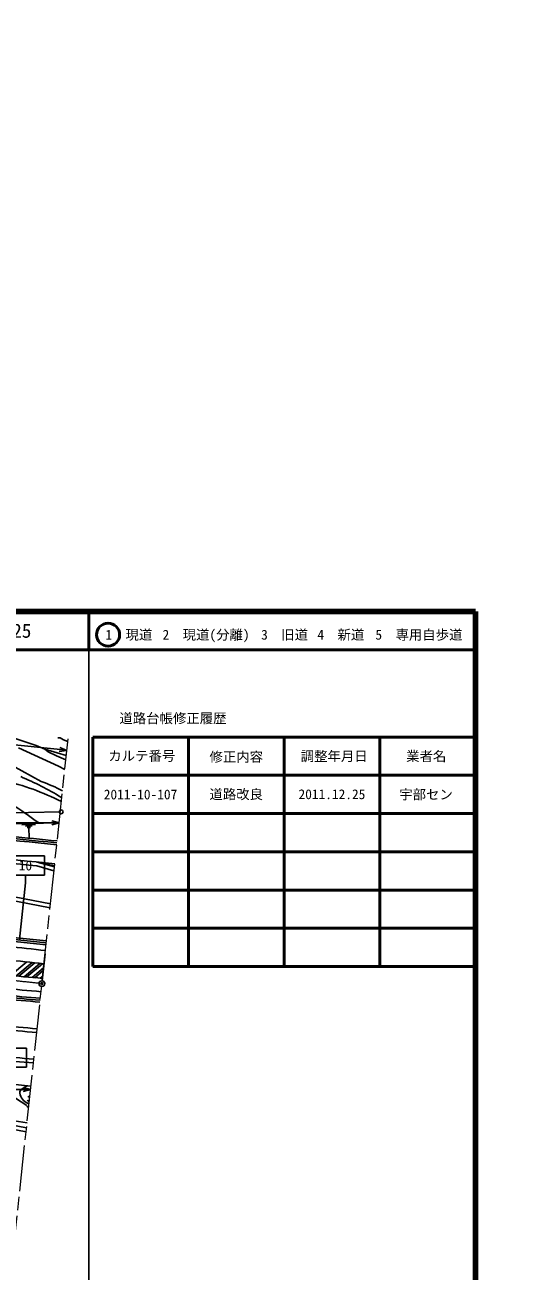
# Model space of a CAD drawing. Units: millimetres, scale not verified. Extents: x -378130360 to 9386879, y -968732886 to 16449942.
# Drawn here: x 562311 to 692681, y 207540 to 533436 of the extents above; entities that cross this region are included whole.
import ezdxf
from ezdxf.enums import TextEntityAlignment as Align

# ---------------------------------------------------------------- set-up
doc = ezdxf.new("R2010")
doc.units = ezdxf.units.MM
doc.header["$LTSCALE"] = 1000
doc.header["$PDMODE"] = 32
doc.header["$PDSIZE"] = 500
doc.linetypes.add('CHAIN', pattern=[18.5, 12, -1.5, 3.5, -1.5])
for name, color, linetype, lineweight in [('M-BGD', 7, 'Continuous', 25), ('M-BMK', 2, 'CHAIN', 13), ('M-BMK-SRVR', 3, 'Continuous', 25), ('M-STR-STRC', 7, 'Continuous', 25), ('M-TTL', 2, 'Continuous', 140), ('M-TTL-BAND', 7, 'Continuous', 25), ('M-TTL-FRAM', 2, 'Continuous', 50), ('M-TTL-LINE', 7, 'Continuous', 50)]:
    doc.layers.add(name, color=color, linetype=linetype, lineweight=lineweight)
doc.layers.add('M-TTL-TXT', color=7, linetype='Continuous')
doc.styles.add('ＭＳ ゴシック', font='')
doc.styles.get('ＭＳ ゴシック').set_extended_font_data('MS Gothic')

msp = doc.modelspace()

# ---------------------------------------------------------------- linework, layer by layer
at = {"layer": 'M-BGD'}
for p, q in [((565248, 344992), (555785, 348122)), ((570892, 347017), (571525, 346965)), ((571525, 346965), (572375, 346450)), ((572375, 346450), (573503, 346057)), ((560608, 344351), (571053, 339613)), ((567464, 344047), (565248, 344992)), ((570698, 343083), (567464, 344047)), ((567464, 344047), (568362, 343337)), ((568362, 343337), (570573, 342328)), ((570573, 342328), (572985, 341202)), ((573111, 342384), (570698, 343083)), ((571274, 343408), (573252, 343708)), ((573252, 343708), (571389, 344437)), ((558960, 339771), (566583, 335582)), ((571053, 339613), (572723, 338746)), ((551197, 327211), (571536, 327622)), ((64903, 324787), (571233, 324787)), ((571230, 324747), (546271, 324210)), ((561538, 324238), (565099, 324314)), ((562436, 323901), (564216, 323939)), ((562889, 323554), (563779, 323573)), ((563334, 323564), (563395, 320716)), ((564987, 325391), (566130, 324637)), ((571233, 324787), (569301, 325304)), ((569301, 324269), (571233, 324787)), ((565430, 313519), (569897, 312255)), ((565534, 314514), (570003, 313249)), ((565534, 314514), (570030, 313497)), ((549177, 306359), (568863, 302560)), ((549274, 307354), (568969, 303554)), ((566824, 283453), (567575, 290481)), ((558563, 284810), (562798, 288390)), ((559970, 284691), (564168, 288238)), ((560674, 284631), (564852, 288162)), ((562080, 284510), (566220, 288009)), ((562783, 284449), (566904, 287932)), ((564188, 284327), (567188, 286863)), ((567275, 287680), (567276, 287680)), ((564890, 284266), (567111, 286144)), ((566293, 284142), (566958, 284704)), ((563877, 255870), (544500, 258079)), ((69450, 254999), (563788, 254999)), ((563788, 254999), (561857, 255516)), ((561857, 254481), (563788, 254999)), ((563881, 255869), (563877, 255870)), ((558138, 253892), (562794, 250837)), ((563034, 252219), (562893, 252039)), ((563447, 251803), (563034, 252219)), ((563619, 253413), (563038, 253047)), ((540257, 248309), (562613, 243984)), ((540447, 249291), (562720, 244981)), ((562857, 246266), (543460, 249319)), ((563282, 250249), (562784, 250710))]:
    msp.add_line(p, q, dxfattribs=at)
msp.add_circle((571783, 327627), 500, dxfattribs=at)
for centre, radius, start, end in [((1287875, 8350938), 8099004, 264.8927, 264.8927), ((1279677, 8262586), 8013772, 264.89441, 264.89441), ((1274502, 8206850), 7960047, 264.89553, 264.89553), ((345641, -1699363), 2055711, 83.64311, 85.93429), ((542054, 271861), 65603, 63.01238, 77.13285), ((529951, 262776), 80397, 58.69388, 67.12223), ((518627, 264102), 76848, 52.89541, 63.24251), ((543636, 275208), 64588, 63.82352, 69.18961), ((558982, 300894), 33123, 66.97547, 67.37128), ((316100, -2170499), 2502500, 84.16258, 85.05041), ((316100, -2170499), 2503000, 84.16253, 85.05041), ((316100, -2170499), 2503500, 84.16249, 84.72887), ((316100, -2170499), 2496500, 84.2682, 85.05041), ((316100, -2170499), 2497500, 84.16308, 85.05041), ((353739, -1710946), 2016250, 83.90159, 87.8956), ((353739, -1710946), 2015250, 83.90158, 86.181), ((353739, -1710946), 2015750, 83.90158, 86.181), ((341353, -1716064), 2020149, 83.56769, 84.13076), ((341352, -1716073), 2016658, 83.5671, 84.13134), ((390397, -1705858), 1997758, 84.93151, 85.49884), ((390396, -1705873), 1994274, 84.93333, 85.50066), ((390398, -1705847), 1992498, 84.93422, 85.48971), ((390397, -1705851), 1991503, 84.93475, 85.50208), ((390397, -1705855), 1992007, 84.93449, 85.48997), ((1273384, 8194825), 7948470, 264.89578, 264.89579), ((1275664, 8219372), 7972122, 264.89528, 264.89529), ((390402, -1705787), 1983440, 84.93888, 85.50625), ((390401, -1705795), 1984448, 84.93836, 85.50573), ((390406, -1705731), 1976385, 84.94253, 85.50992), ((390407, -1705723), 1975377, 84.94305, 85.51045), ((564183, 254394), 3195, 178.31055, 240.35927), ((563861, 252775), 3344, 106.56962, 149.18755), ((561294, 247529), 4292, 60.75643, 72.2459)]:
    msp.add_arc(centre, radius, start, end, dxfattribs=at)
msp.add_point((566744, 282707), dxfattribs=at)
at = {"layer": 'M-BMK'}
msp.add_line((558997, 210080), (573574, 346731), dxfattribs=at)
msp.add_arc((353739, -1710946), 2005000, 83.923, 91.49379, dxfattribs=at)
at = {"layer": 'M-BMK-SRVR'}
msp.add_circle((566744, 282707), 750, dxfattribs=at)
at = {"layer": 'M-STR-STRC'}
for p, q in [((557434, 316102), (567434, 316102)), ((567434, 316102), (567434, 311102)), ((557434, 311102), (567434, 311102)), ((562434, 311102), (562434, 309102)), ((560903, 294281), (562434, 309102)), ((552702, 265869), (562702, 265869)), ((562702, 265869), (562702, 260869)), ((552702, 260869), (562702, 260869))]:
    msp.add_line(p, q, dxfattribs=at)
at = {"layer": 'M-TTL'}
for p, q in [((680000, 380000), (40000, 380000)), ((680000, 20000), (680000, 380000))]:
    msp.add_line(p, q, dxfattribs=at)
at = {"layer": 'M-TTL-BAND'}
msp.add_line((579000, 20000), (579000, 370000), dxfattribs=at)
at = {"layer": 'M-TTL-FRAM'}
for p, q in [((580000, 347197), (580000, 287197)), ((580000, 347197), (680000, 347197)), ((580000, 287197), (680000, 287197))]:
    msp.add_line(p, q, dxfattribs=at)
at = {"layer": 'M-TTL-LINE'}
for p, q in [((579000, 380000), (579000, 370000)), ((40000, 370000), (680000, 370000)), ((605000, 347197), (605000, 287197)), ((630000, 347197), (630000, 287197)), ((655000, 347197), (655000, 287197)), ((580000, 337197), (680000, 337197)), ((580000, 327197), (680000, 327197)), ((580000, 317197), (680000, 317197)), ((580000, 307197), (680000, 307197)), ((580000, 297197), (680000, 297197))]:
    msp.add_line(p, q, dxfattribs=at)
msp.add_circle((584031, 373958), 3000, dxfattribs=at)

# ---------------------------------------------------------------- texts
at = {"layer": 'M-STR-STRC', "style": 'ＭＳ ゴシック'}
msp.add_text('10', height=2566, dxfattribs=at).set_placement((562434, 313602), align=Align.MIDDLE_CENTER)
at = {"layer": 'M-TTL-TXT', "style": 'ＭＳ ゴシック'}
for s, height, p in [('25', 3666, (561497, 375000)), ('1\u3000現道', 2566, (589448, 373958)), ('2\u3000現道(分離)', 2566, (609619, 373958)), ('3\u3000旧道', 2566, (630121, 373958)), ('4\u3000新道', 2566, (644824, 373958)), ('5\u3000専用自歩道', 2566, (665228, 373958)), ('道路台帳修正履歴', 2566, (600968, 352113)), ('カルテ番号', 2566, (592839, 342277)), ('修正内容', 2566, (617509, 342023)), ('調整年月日', 2566, (643089, 342197)), ('業者名', 2566, (667134, 342197)), ('2011-10-107', 2566, (592500, 332189)), ('道路改良', 2566, (617500, 332245)), ('2011.12.25', 2566, (642500, 332245)), ('宇部セン', 2566, (667077, 332189))]:
    msp.add_text(s, height=height, dxfattribs=at).set_placement(p, align=Align.MIDDLE_CENTER)

doc.saveas('drawing.dxf')
